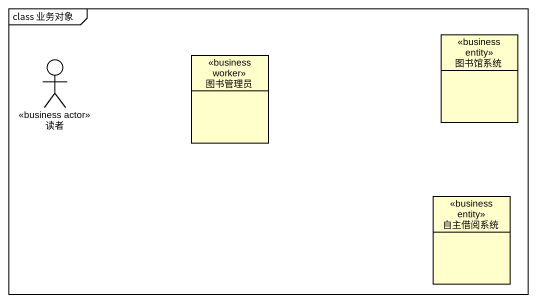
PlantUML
@startuml
mainframe class 业务对象
allowmixing
hide circle
hide empty members
actor 读者 <<business actor>>
class 图书管理员 <<business worker>>
class 图书馆系统 <<business entity>>
class 自主借阅系统 <<business entity>>
@enduml
